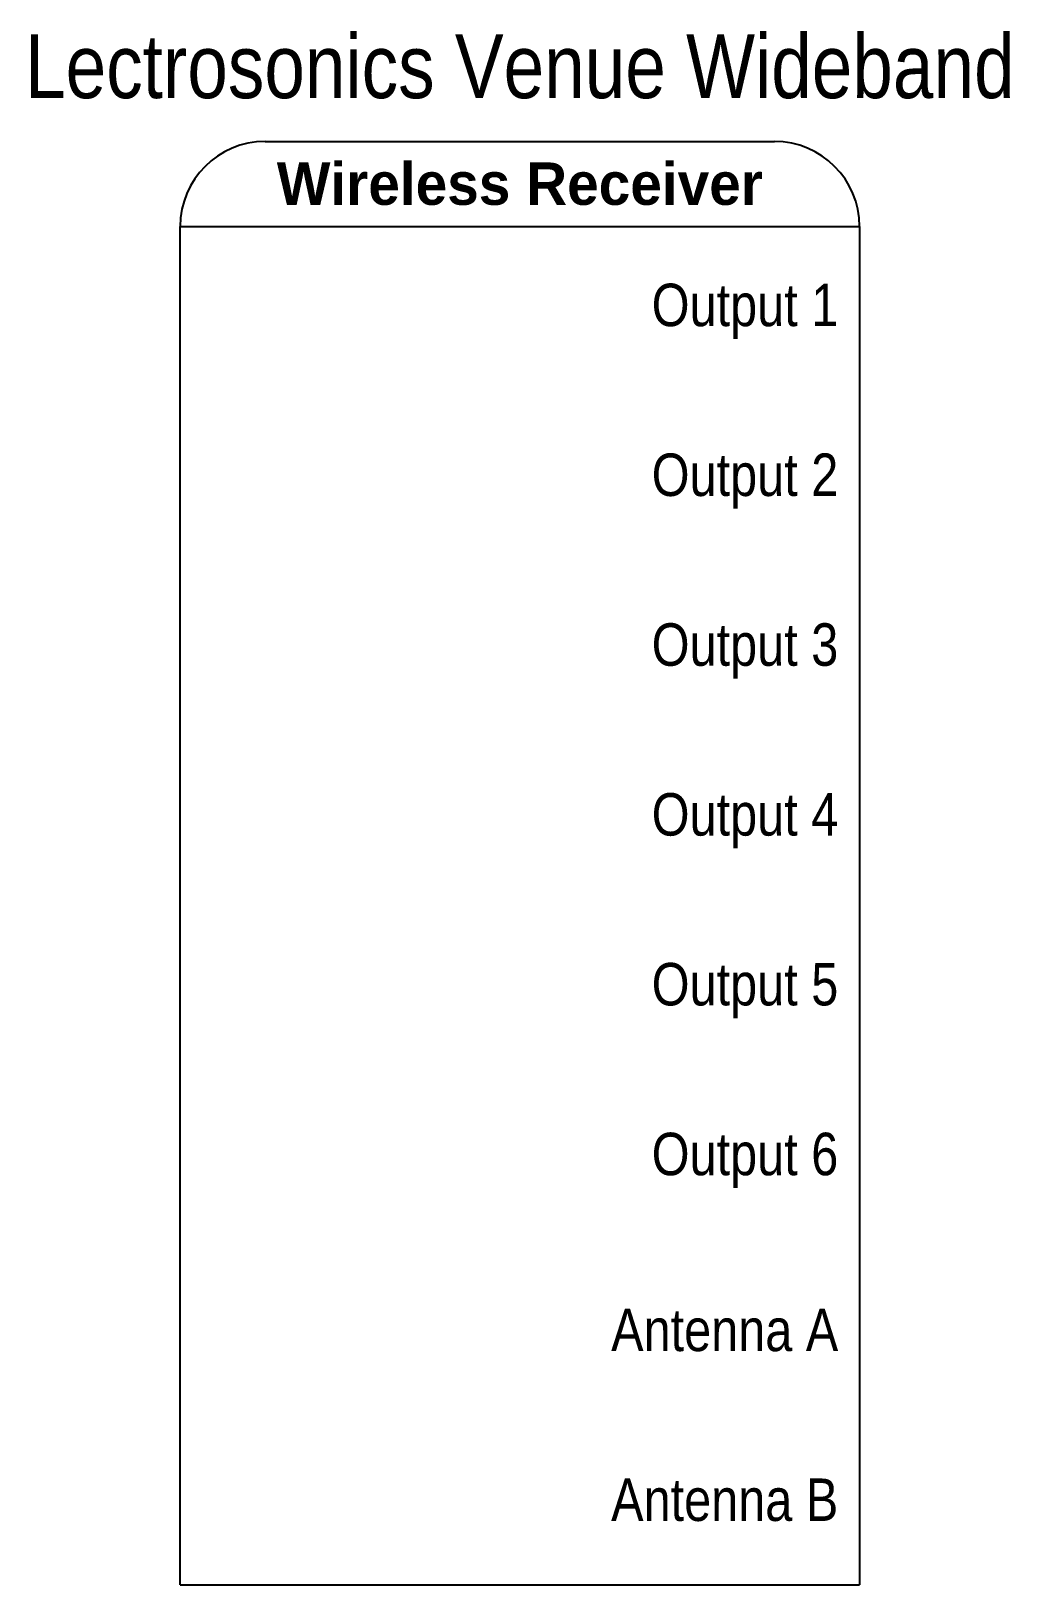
# Model space of a CAD drawing. Header units: inches. Extents: x -3.5 to 19.5, y 0 to 36.6.
import ezdxf

# ---------------------------------------------------------------- set-up
doc = ezdxf.new("R2010")
doc.units = ezdxf.units.IN
doc.header["$MEASUREMENT"] = 0
doc.layers.add('Equipment', color=178, linetype='Continuous', lineweight=25, true_color=0x000000)
doc.layers.add('Text', color=178, linetype='Continuous', lineweight=25, true_color=0x000000)
doc.styles.add('textstyle0', font='')
doc.styles.add('textstyle1', font='')
doc.styles.add('textstyle2', font='')
doc.styles.add('textstyle3', font='')
doc.styles.add('textstyle4', font='')
doc.styles.add('textstyle5', font='')
doc.styles.add('textstyle6', font='')
doc.styles.add('textstyle7', font='')
doc.styles.add('textstyle8', font='Standard')
doc.styles.add('textstyle9', font='')
doc.styles.get('textstyle0').set_extended_font_data('Ubuntu Condensed')
doc.styles.get('textstyle1').set_extended_font_data('Ubuntu Condensed')
doc.styles.get('textstyle2').set_extended_font_data('Ubuntu Condensed')
doc.styles.get('textstyle3').set_extended_font_data('Ubuntu Condensed')
doc.styles.get('textstyle4').set_extended_font_data('Ubuntu Condensed')
doc.styles.get('textstyle5').set_extended_font_data('Ubuntu Condensed')
doc.styles.get('textstyle6').set_extended_font_data('Ubuntu Condensed')
doc.styles.get('textstyle7').set_extended_font_data('Ubuntu Condensed')
doc.styles.get('textstyle9').set_extended_font_data('Ubuntu Condensed')

msp = doc.modelspace()

# ---------------------------------------------------------------- linework, layer by layer
at = {"layer": 'Equipment'}
for p, q in [((2, 34), (14, 34)), ((0, 32), (16, 32)), ((0, 0), (0, 32)), ((16, 32), (16, 0)), ((0, 0), (16, 0))]:
    msp.add_line(p, q, dxfattribs=at)
for centre, start, end in [((2, 32), 90, 180), ((14, 32), 0, 90)]:
    msp.add_arc(centre, 2, start, end, dxfattribs=at)

# ---------------------------------------------------------------- texts
at = {"layer": 'Text', "char_height": 1}
for s, insert, attachment_point, style in [('\\fUbuntu Condensed|b0|i0|c0|p0;\\H1.5;Lectrosonics Venue Wideband', (8, 35), 8, 'textstyle8'), ('\\fUbuntu|b1|i0|c0|p0;Wireless Receiver', (8, 33), 5, 'textstyle9'), ('Output 1', (15.5, 30), 6, 'textstyle7'), ('Output 2', (15.5, 26), 6, 'textstyle0'), ('Output 3', (15.5, 22), 6, 'textstyle1'), ('Output 4', (15.5, 18), 6, 'textstyle2'), ('Output 5', (15.5, 14), 6, 'textstyle3'), ('Output 6', (15.5, 10), 6, 'textstyle4'), ('Antenna A', (15.5, 6), 6, 'textstyle5'), ('Antenna B', (15.5, 2), 6, 'textstyle6')]:
    msp.add_mtext(s, dxfattribs=dict(at, insert=insert, attachment_point=attachment_point, style=style))

doc.saveas('drawing.dxf')
